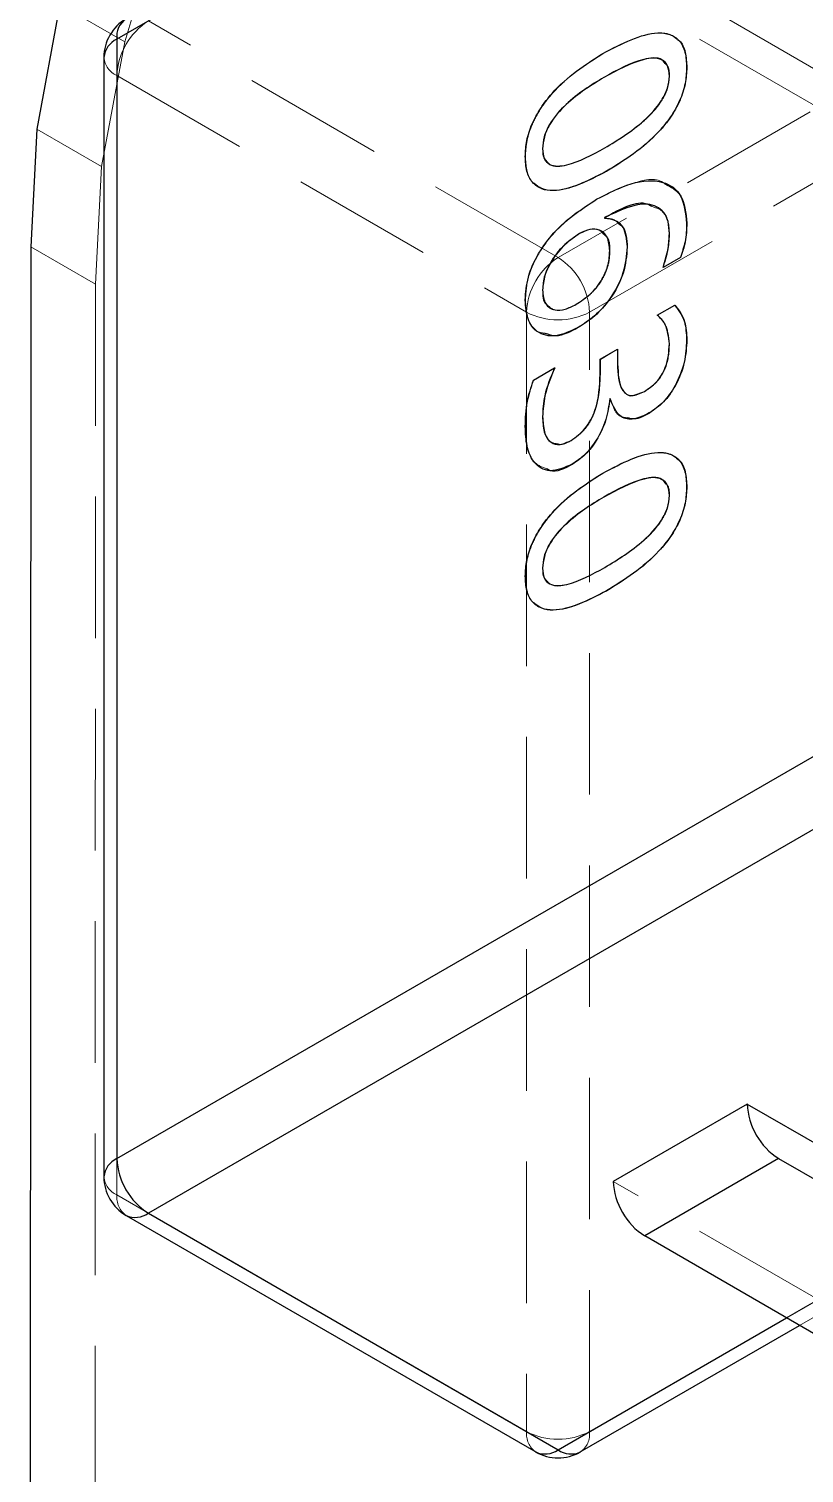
# Model space of a CAD drawing. Header units: millimetres. Extents: x 0 to 841, y 0 to 2287.
# Drawn here: x 570.59 to 577.55, y 225.55 to 238.51 of the extents above; entities that cross this region are included whole.
import ezdxf

# ---------------------------------------------------------------- set-up
doc = ezdxf.new("R2010")
doc.units = ezdxf.units.MM
doc.linetypes.add('HIDDEN', pattern=[1.905, 1.27, -0.635])

msp = doc.modelspace()

# ---------------------------------------------------------------- linework, layer by layer
at = {"color": 7, "linetype": 'Continuous', "lineweight": 25}
for p, q in [((580.148, 243.478), (571.38, 238.417)), ((570.868, 238.729), (570.66, 237.61)), ((571.38, 238.417), (571.38, 228.373)), ((571.263, 238.253), (571.263, 228.21)), ((576.493, 238.164), (576.495, 238.163)), ((575.75, 238.073), (575.751, 238.073)), ((570.66, 237.61), (570.608, 236.554)), ((575.2, 237.435), (575.201, 237.434)), ((575.775, 237.231), (575.776, 237.231)), ((575.757, 236.816), (575.757, 236.81)), ((575.757, 236.816), (575.758, 236.815)), ((575.758, 236.815), (575.758, 236.81)), ((576.493, 236.766), (576.495, 236.765)), ((575.532, 236.673), (575.533, 236.672)), ((570.608, 236.554), (570.59, 203.062)), ((575.959, 236.553), (575.96, 236.552)), ((576.437, 236.459), (576.282, 236.369)), ((576.282, 236.369), (576.283, 236.368)), ((576.439, 236.458), (576.283, 236.368)), ((576.437, 236.459), (576.439, 236.458)), ((575.2, 236.167), (575.201, 236.166)), ((576.23, 235.941), (576.386, 236.031)), ((576.386, 236.031), (576.387, 236.03)), ((575.52, 235.83), (575.521, 235.829)), ((576.493, 235.718), (576.495, 235.718)), ((575.717, 235.545), (575.872, 235.635)), ((575.872, 235.635), (575.872, 235.506)), ((575.872, 235.635), (575.874, 235.634)), ((575.874, 235.634), (575.874, 235.505)), ((575.118, 235.358), (575.308, 235.468)), ((575.308, 235.468), (575.309, 235.467)), ((575.717, 235.41), (575.717, 235.545)), ((575.872, 235.506), (575.874, 235.505)), ((575.806, 235.193), (575.803, 235.191)), ((575.803, 235.191), (575.804, 235.19)), ((575.808, 235.193), (575.804, 235.19)), ((576.158, 235.063), (576.16, 235.062)), ((575.2, 235.031), (575.201, 235.03)), ((575.467, 234.604), (575.469, 234.603)), ((575.75, 234.309), (575.751, 234.309)), ((576.493, 234.4), (576.495, 234.399)), ((575.2, 233.671), (575.201, 233.67)), ((571.38, 228.373), (580.148, 233.435)), ((575.775, 233.467), (575.776, 233.467)), ((580.431, 232.945), (571.663, 227.883)), ((577.037, 228.863), (575.834, 228.169)), ((577.037, 228.863), (577.744, 228.455)), ((577.319, 228.373), (576.117, 227.679)), ((577.319, 228.373), (577.744, 228.128)), ((571.463, 227.864), (575.139, 225.741)), ((571.663, 227.883), (575.339, 225.761)), ((577.709, 226.76), (576.117, 227.679)), ((575.339, 225.761), (577.39, 226.944)), ((575.539, 225.741), (577.507, 226.877))]:
    msp.add_line(p, q, dxfattribs=at)
at = {"color": 7, "linetype": 'HIDDEN', "lineweight": 18}
for p, q in [((571.79, 239.54), (571.45, 238.393)), ((577.709, 238.11), (576.117, 239.029)), ((577.709, 237.783), (575.834, 238.866)), ((571.45, 238.393), (570.868, 238.729)), ((575.339, 236.457), (571.663, 238.58)), ((571.45, 238.393), (571.242, 237.274)), ((575.741, 238.288), (575.743, 238.287)), ((571.38, 228.047), (571.38, 238.09)), ((571.38, 238.09), (575.057, 235.967)), ((576.338, 238.086), (576.339, 238.085)), ((577.602, 237.764), (575.339, 236.457)), ((571.242, 237.274), (570.66, 237.61)), ((575.759, 237.441), (575.761, 237.441)), ((571.242, 237.274), (571.189, 236.218)), ((575.045, 237.364), (575.046, 237.364)), ((575.622, 235.967), (577.885, 237.274)), ((575.685, 236.98), (575.687, 236.98)), ((575.757, 236.81), (575.758, 236.81)), ((576.338, 236.672), (576.339, 236.672)), ((571.189, 236.218), (570.608, 236.554)), ((575.803, 236.518), (575.805, 236.517)), ((571.189, 236.218), (571.172, 202.726)), ((575.045, 236.076), (575.046, 236.075)), ((575.057, 235.967), (575.057, 225.924)), ((575.501, 236.038), (575.502, 236.037)), ((575.622, 225.924), (575.622, 235.967)), ((576.232, 235.94), (576.387, 236.03)), ((576.23, 235.941), (576.232, 235.94)), ((575.719, 235.544), (575.874, 235.634)), ((576.338, 235.683), (576.339, 235.682)), ((575.119, 235.358), (575.309, 235.467)), ((575.717, 235.545), (575.719, 235.544)), ((575.719, 235.409), (575.719, 235.544)), ((575.118, 235.358), (575.119, 235.358)), ((575.717, 235.41), (575.719, 235.409)), ((575.806, 235.193), (575.808, 235.193)), ((576.009, 235.221), (576.116, 235.256)), ((576.114, 235.257), (576.116, 235.256)), ((575.045, 234.941), (575.046, 234.941)), ((575.456, 234.817), (575.458, 234.816)), ((575.741, 234.524), (575.743, 234.523)), ((576.338, 234.322), (576.339, 234.321)), ((575.759, 233.677), (575.761, 233.677)), ((575.045, 233.6), (575.046, 233.599)), ((577.709, 227.087), (575.834, 228.169)), ((575.057, 225.924), (571.38, 228.047)), ((577.885, 227.23), (575.622, 225.924)), ((577.39, 226.944), (577.602, 227.067)), ((577.507, 226.877), (577.802, 227.047))]:
    msp.add_line(p, q, dxfattribs=at)
at = {"color": 7, "linetype": 'Continuous', "lineweight": 25}
for centre, radius, start, end in [((571.663, 238.253), 0.4, 119.9973, 180), ((571.57, 238.441), 0.192, 124.0564, 187.2558), ((571.463, 238.233), 0.201, 114.3747, 174.3052), ((577.651, 228.891), 0.615, 182.6055, 237.3945), ((571.463, 228.19), 0.201, 114.3747, 174.3052), ((571.994, 228.401), 0.615, 182.6055, 237.3945), ((571.663, 228.21), 0.4, 180, 240.0027), ((576.449, 228.197), 0.615, 182.6055, 237.3945), ((571.545, 228.047), 0.201, 245.6929, 305.6176), ((575.222, 225.924), 0.201, 245.6929, 305.6176), ((575.339, 226.087), 0.4, 240.0027, 299.9973), ((575.457, 225.924), 0.201, 234.3824, 294.3071)]:
    msp.add_arc(centre, radius, start, end, dxfattribs=at)
at = {"color": 7, "linetype": 'HIDDEN', "lineweight": 18}
for centre, radius, start, end in [((571.994, 238.062), 0.615, 122.6055, 177.3945), ((571.463, 238.273), 0.201, 185.6948, 245.6253), ((575.671, 235.94), 0.615, 122.6055, 177.3945), ((575.008, 235.94), 0.615, 2.6055, 57.3945), ((575.339, 236.513), 0.615, 242.6097, 297.3903), ((571.463, 228.23), 0.201, 185.6948, 245.6253), ((571.576, 228.025), 0.197, 173.7012, 234.9867), ((575.253, 225.902), 0.197, 173.7012, 234.9867), ((575.339, 226.47), 0.615, 242.6097, 297.3903), ((575.426, 225.902), 0.197, 305.0133, 6.2988)]:
    msp.add_arc(centre, radius, start, end, dxfattribs=at)
at = {"color": 7, "linetype": 'Continuous', "lineweight": 25}
for points, knots in [([(575.741, 238.288), (575.912, 238.377), (576.127, 238.49), (576.345, 238.466), (576.432, 238.41), (576.486, 238.305), (576.491, 238.211), (576.493, 238.164)], [0, 0, 0, 0, 0.498832, 0.62425, 0.74948, 0.874644, 1, 1, 1, 1]), ([(576.415, 238.409), (576.42, 238.407), (576.453, 238.386), (576.485, 238.302), (576.492, 238.209), (576.495, 238.163)], [0, 0, 0, 0, 0.069815, 0.534551, 1, 1, 1, 1]), ([(575.045, 237.364), (575.047, 237.411), (575.052, 237.504), (575.102, 237.658), (575.183, 237.803), (575.384, 238.061), (575.583, 238.187), (575.741, 238.288)], [0, 0, 0, 0, 0.125348, 0.250544, 0.375839, 0.501288, 1, 1, 1, 1]), ([(576.338, 238.086), (576.335, 238.119), (576.329, 238.186), (576.253, 238.256), (576.052, 238.239), (575.871, 238.14), (575.75, 238.073)], [0, 0, 0, 0, 0.124919, 0.249719, 0.49894, 1, 1, 1, 1]), ([(576.311, 238.188), (576.299, 238.204), (576.254, 238.261), (576.05, 238.233), (575.871, 238.137), (575.751, 238.073)], [0, 0, 0, 0, 0.115739, 0.409465, 1, 1, 1, 1]), ([(576.493, 238.164), (576.491, 238.116), (576.486, 238.021), (576.436, 237.864), (576.351, 237.715), (576.14, 237.458), (575.937, 237.332), (575.775, 237.231)], [0, 0, 0, 0, 0.125298, 0.250402, 0.375539, 0.5009, 1, 1, 1, 1]), ([(575.75, 238.073), (575.635, 238.004), (575.464, 237.899), (575.275, 237.69), (575.208, 237.539), (575.202, 237.469), (575.2, 237.435)], [0, 0, 0, 0, 0.500924, 0.750026, 0.874946, 1, 1, 1, 1]), ([(575.751, 238.073), (575.637, 238.003), (575.465, 237.898), (575.277, 237.689), (575.209, 237.538), (575.204, 237.469), (575.201, 237.434)], [0, 0, 0, 0, 0.500924, 0.750026, 0.874946, 1, 1, 1, 1]), ([(575.759, 237.441), (575.877, 237.513), (576.053, 237.62), (576.25, 237.824), (576.328, 237.977), (576.335, 238.05), (576.338, 238.086)], [0, 0, 0, 0, 0.501183, 0.75055, 0.875267, 1, 1, 1, 1]), ([(576.495, 238.163), (576.492, 238.116), (576.487, 238.021), (576.437, 237.863), (576.352, 237.714), (576.141, 237.458), (575.938, 237.331), (575.776, 237.231)], [0, 0, 0, 0, 0.125298, 0.250402, 0.375539, 0.5009, 1, 1, 1, 1]), ([(575.2, 237.435), (575.203, 237.403), (575.208, 237.339), (575.28, 237.27), (575.471, 237.284), (575.644, 237.378), (575.759, 237.441)], [0, 0, 0, 0, 0.12494, 0.249776, 0.498918, 1, 1, 1, 1]), ([(575.201, 237.434), (575.202, 237.4), (575.203, 237.358), (575.224, 237.338), (575.228, 237.334)], [0, 0, 0, 0, 0.821624, 1, 1, 1, 1]), ([(575.775, 237.231), (575.608, 237.145), (575.398, 237.037), (575.189, 237.069), (575.105, 237.125), (575.053, 237.227), (575.047, 237.319), (575.045, 237.364)], [0, 0, 0, 0, 0.498571, 0.624047, 0.74937, 0.874591, 1, 1, 1, 1]), ([(575.776, 237.231), (575.61, 237.146), (575.402, 237.04), (575.194, 237.065), (575.146, 237.104), (575.124, 237.123)], [0, 0, 0, 0, 0.683409, 0.855404, 1, 1, 1, 1]), ([(575.685, 236.98), (575.79, 237.035), (575.999, 237.143), (576.271, 237.162), (576.463, 237.036), (576.483, 236.856), (576.493, 236.766)], [0, 0, 0, 0, 0.2810805, 0.5610043, 0.7805799, 1, 1, 1, 1]), ([(576.298, 237.118), (576.353, 237.09), (576.469, 237.032), (576.486, 236.857), (576.495, 236.765)], [0, 0, 0, 0, 0.471332, 1, 1, 1, 1]), ([(575.045, 236.076), (575.049, 236.143), (575.059, 236.278), (575.158, 236.498), (575.363, 236.771), (575.552, 236.894), (575.685, 236.98)], [0, 0, 0, 0, 0.186896, 0.373408, 0.560454, 1, 1, 1, 1]), ([(576.338, 236.672), (576.336, 236.71), (576.332, 236.784), (576.277, 236.895), (576.096, 236.978), (575.893, 236.88), (575.757, 236.816)], [0, 0, 0, 0, 0.125783, 0.251438, 0.501292, 1, 1, 1, 1]), ([(576.185, 236.914), (576.171, 236.922), (576.064, 236.984), (575.901, 236.894), (575.758, 236.815)], [0, 0, 0, 0, 0.125163, 1, 1, 1, 1]), ([(575.757, 236.81), (575.79, 236.807), (575.855, 236.8), (575.942, 236.725), (575.952, 236.618), (575.959, 236.553)], [0, 0, 0, 0, 0.2809519, 0.5613591, 1, 1, 1, 1]), ([(575.881, 236.764), (575.896, 236.754), (575.95, 236.714), (575.956, 236.62), (575.96, 236.552)], [0, 0, 0, 0, 0.270811, 1, 1, 1, 1]), ([(576.493, 236.766), (576.492, 236.711), (576.49, 236.613), (576.453, 236.506), (576.437, 236.459)], [0, 0, 0, 0, 0.560567, 1, 1, 1, 1]), ([(576.495, 236.765), (576.493, 236.71), (576.491, 236.613), (576.455, 236.505), (576.439, 236.458)], [0, 0, 0, 0, 0.560567, 1, 1, 1, 1]), ([(575.532, 236.673), (575.487, 236.643), (575.398, 236.583), (575.286, 236.447), (575.211, 236.296), (575.203, 236.21), (575.2, 236.167)], [0, 0, 0, 0, 0.280528, 0.560593, 0.780169, 1, 1, 1, 1]), ([(575.533, 236.672), (575.489, 236.642), (575.399, 236.582), (575.288, 236.446), (575.212, 236.295), (575.205, 236.209), (575.201, 236.166)], [0, 0, 0, 0, 0.280528, 0.560593, 0.780169, 1, 1, 1, 1]), ([(575.803, 236.518), (575.799, 236.562), (575.791, 236.65), (575.717, 236.71), (575.627, 236.718), (575.564, 236.688), (575.532, 236.673)], [0, 0, 0, 0, 0.2798191, 0.5591345, 0.7795314, 1, 1, 1, 1]), ([(575.764, 236.653), (575.747, 236.673), (575.713, 236.713), (575.627, 236.716), (575.565, 236.687), (575.533, 236.672)], [0, 0, 0, 0, 0.327816, 0.663853, 1, 1, 1, 1]), ([(576.282, 236.369), (576.3, 236.428), (576.332, 236.533), (576.336, 236.63), (576.338, 236.672)], [0, 0, 0, 0, 0.559808, 1, 1, 1, 1]), ([(575.501, 236.038), (575.544, 236.065), (575.629, 236.12), (575.737, 236.252), (575.796, 236.397), (575.801, 236.478), (575.803, 236.518)], [0, 0, 0, 0, 0.280853, 0.559913, 0.779471, 1, 1, 1, 1]), ([(575.959, 236.553), (575.953, 236.476), (575.94, 236.322), (575.818, 236.091), (575.669, 235.926), (575.57, 235.862), (575.52, 235.83)], [0, 0, 0, 0, 0.279784, 0.558715, 0.779079, 1, 1, 1, 1]), ([(575.96, 236.552), (575.954, 236.475), (575.942, 236.321), (575.819, 236.09), (575.67, 235.925), (575.571, 235.861), (575.521, 235.829)], [0, 0, 0, 0, 0.279784, 0.558715, 0.779079, 1, 1, 1, 1]), ([(575.2, 236.167), (575.205, 236.121), (575.215, 236.03), (575.302, 235.98), (575.402, 235.987), (575.468, 236.021), (575.501, 236.038)], [0, 0, 0, 0, 0.279189, 0.558436, 0.779041, 1, 1, 1, 1]), ([(575.201, 236.166), (575.202, 236.115), (575.203, 236.06), (575.234, 236.04), (575.236, 236.039)], [0, 0, 0, 0, 0.934658, 1, 1, 1, 1]), ([(575.52, 235.83), (575.451, 235.797), (575.313, 235.732), (575.153, 235.774), (575.058, 235.896), (575.049, 236.016), (575.045, 236.076)], [0, 0, 0, 0, 0.280096, 0.559492, 0.779553, 1, 1, 1, 1]), ([(576.386, 236.031), (576.421, 235.986), (576.483, 235.907), (576.49, 235.776), (576.493, 235.718)], [0, 0, 0, 0, 0.559237, 1, 1, 1, 1]), ([(576.387, 236.03), (576.422, 235.986), (576.485, 235.907), (576.492, 235.775), (576.495, 235.718)], [0, 0, 0, 0, 0.559237, 1, 1, 1, 1]), ([(576.338, 235.683), (576.331, 235.745), (576.319, 235.855), (576.257, 235.915), (576.23, 235.941)], [0, 0, 0, 0, 0.558843, 1, 1, 1, 1]), ([(575.521, 235.829), (575.451, 235.792), (575.339, 235.734), (575.255, 235.766), (575.224, 235.777)], [0, 0, 0, 0, 0.634719, 1, 1, 1, 1]), ([(576.493, 235.718), (576.49, 235.653), (576.483, 235.522), (576.405, 235.32), (576.288, 235.152), (576.202, 235.093), (576.158, 235.063)], [0, 0, 0, 0, 0.280735, 0.56026, 0.780029, 1, 1, 1, 1]), ([(576.495, 235.718), (576.491, 235.652), (576.484, 235.521), (576.406, 235.319), (576.289, 235.151), (576.203, 235.092), (576.16, 235.062)], [0, 0, 0, 0, 0.280735, 0.56026, 0.780029, 1, 1, 1, 1]), ([(576.114, 235.257), (576.151, 235.281), (576.225, 235.329), (576.329, 235.499), (576.334, 235.613), (576.338, 235.683)], [0, 0, 0, 0, 0.281378, 0.559971, 1, 1, 1, 1]), ([(575.308, 235.468), (575.273, 235.383), (575.211, 235.232), (575.203, 235.093), (575.2, 235.031)], [0, 0, 0, 0, 0.559441, 1, 1, 1, 1]), ([(575.309, 235.467), (575.274, 235.383), (575.212, 235.231), (575.205, 235.092), (575.201, 235.03)], [0, 0, 0, 0, 0.559441, 1, 1, 1, 1]), ([(575.872, 235.506), (575.877, 235.415), (575.882, 235.302), (575.951, 235.229), (576.015, 235.21), (576.075, 235.238), (576.114, 235.257)], [0, 0, 0, 0, 0.498975, 0.624675, 0.750271, 1, 1, 1, 1]), ([(575.874, 235.505), (575.878, 235.413), (575.882, 235.298), (575.953, 235.231), (575.985, 235.213), (576.006, 235.22), (576.009, 235.221)], [0, 0, 0, 0, 0.651587, 0.815732, 0.979742, 1, 1, 1, 1]), ([(575.045, 234.941), (575.047, 235.016), (575.05, 235.149), (575.097, 235.294), (575.118, 235.358)], [0, 0, 0, 0, 0.56039, 1, 1, 1, 1]), ([(575.456, 234.817), (575.501, 234.848), (575.568, 234.895), (575.636, 235.002), (575.708, 235.171), (575.713, 235.304), (575.717, 235.41)], [0, 0, 0, 0, 0.249142, 0.374687, 0.500375, 1, 1, 1, 1]), ([(575.803, 235.191), (575.795, 235.13), (575.778, 235.007), (575.695, 234.827), (575.584, 234.683), (575.506, 234.631), (575.467, 234.604)], [0, 0, 0, 0, 0.280477, 0.56001, 0.779887, 1, 1, 1, 1]), ([(575.804, 235.19), (575.796, 235.129), (575.779, 235.006), (575.696, 234.826), (575.586, 234.682), (575.508, 234.63), (575.469, 234.603)], [0, 0, 0, 0, 0.280477, 0.56001, 0.779887, 1, 1, 1, 1]), ([(576.158, 235.063), (576.112, 235.04), (576.019, 234.995), (575.874, 235.021), (575.832, 235.128), (575.806, 235.193)], [0, 0, 0, 0, 0.280933, 0.560806, 1, 1, 1, 1]), ([(576.16, 235.062), (576.112, 235.036), (576.04, 234.997), (575.983, 235.014), (575.964, 235.019)], [0, 0, 0, 0, 0.661923, 1, 1, 1, 1]), ([(575.467, 234.604), (575.398, 234.574), (575.259, 234.514), (575.119, 234.604), (575.053, 234.758), (575.047, 234.88), (575.045, 234.941)], [0, 0, 0, 0, 0.279076, 0.558159, 0.77883, 1, 1, 1, 1]), ([(575.2, 235.031), (575.202, 234.983), (575.207, 234.888), (575.264, 234.795), (575.355, 234.769), (575.423, 234.801), (575.456, 234.817)], [0, 0, 0, 0, 0.280771, 0.560182, 0.779884, 1, 1, 1, 1]), ([(575.201, 235.03), (575.204, 234.983), (575.209, 234.889), (575.259, 234.796), (575.316, 234.788), (575.337, 234.786)], [0, 0, 0, 0, 0.390984, 0.780076, 1, 1, 1, 1]), ([(575.741, 234.524), (575.912, 234.613), (576.127, 234.726), (576.345, 234.702), (576.432, 234.646), (576.486, 234.541), (576.491, 234.447), (576.493, 234.4)], [0, 0, 0, 0, 0.498832, 0.62425, 0.74948, 0.874644, 1, 1, 1, 1]), ([(575.469, 234.603), (575.395, 234.564), (575.306, 234.517), (575.249, 234.555), (575.239, 234.561)], [0, 0, 0, 0, 0.828365, 1, 1, 1, 1]), ([(576.415, 234.645), (576.42, 234.643), (576.453, 234.622), (576.485, 234.538), (576.492, 234.445), (576.495, 234.399)], [0, 0, 0, 0, 0.069815, 0.534551, 1, 1, 1, 1]), ([(575.045, 233.6), (575.047, 233.647), (575.052, 233.74), (575.102, 233.894), (575.183, 234.039), (575.384, 234.297), (575.583, 234.423), (575.741, 234.524)], [0, 0, 0, 0, 0.125348, 0.250544, 0.375839, 0.501288, 1, 1, 1, 1]), ([(576.338, 234.322), (576.335, 234.355), (576.329, 234.421), (576.253, 234.492), (576.052, 234.475), (575.871, 234.376), (575.75, 234.309)], [0, 0, 0, 0, 0.124919, 0.249719, 0.49894, 1, 1, 1, 1]), ([(576.311, 234.424), (576.299, 234.44), (576.254, 234.497), (576.05, 234.469), (575.871, 234.373), (575.751, 234.309)], [0, 0, 0, 0, 0.115739, 0.409465, 1, 1, 1, 1]), ([(575.75, 234.309), (575.635, 234.24), (575.464, 234.135), (575.275, 233.926), (575.208, 233.775), (575.202, 233.705), (575.2, 233.671)], [0, 0, 0, 0, 0.500924, 0.750026, 0.874946, 1, 1, 1, 1]), ([(575.751, 234.309), (575.637, 234.239), (575.465, 234.134), (575.277, 233.925), (575.209, 233.774), (575.204, 233.704), (575.201, 233.67)], [0, 0, 0, 0, 0.500924, 0.750026, 0.874946, 1, 1, 1, 1]), ([(575.759, 233.677), (575.877, 233.749), (576.053, 233.856), (576.25, 234.06), (576.328, 234.213), (576.335, 234.285), (576.338, 234.322)], [0, 0, 0, 0, 0.501183, 0.75055, 0.875267, 1, 1, 1, 1]), ([(576.493, 234.4), (576.491, 234.352), (576.486, 234.257), (576.436, 234.1), (576.351, 233.951), (576.14, 233.694), (575.937, 233.568), (575.775, 233.467)], [0, 0, 0, 0, 0.125298, 0.250402, 0.375539, 0.5009, 1, 1, 1, 1]), ([(576.495, 234.399), (576.492, 234.352), (576.487, 234.257), (576.437, 234.099), (576.352, 233.95), (576.141, 233.694), (575.938, 233.567), (575.776, 233.467)], [0, 0, 0, 0, 0.125298, 0.250402, 0.375539, 0.5009, 1, 1, 1, 1]), ([(575.2, 233.671), (575.203, 233.639), (575.208, 233.575), (575.28, 233.506), (575.471, 233.52), (575.644, 233.614), (575.759, 233.677)], [0, 0, 0, 0, 0.12494, 0.249776, 0.498918, 1, 1, 1, 1]), ([(575.201, 233.67), (575.202, 233.635), (575.203, 233.594), (575.224, 233.574), (575.228, 233.57)], [0, 0, 0, 0, 0.821624, 1, 1, 1, 1]), ([(575.775, 233.467), (575.608, 233.381), (575.398, 233.273), (575.189, 233.305), (575.105, 233.361), (575.053, 233.463), (575.047, 233.554), (575.045, 233.6)], [0, 0, 0, 0, 0.498571, 0.624047, 0.74937, 0.874591, 1, 1, 1, 1]), ([(575.776, 233.467), (575.61, 233.382), (575.402, 233.276), (575.194, 233.301), (575.146, 233.34), (575.124, 233.359)], [0, 0, 0, 0, 0.683409, 0.855404, 1, 1, 1, 1])]:
    msp.add_open_spline(points, degree=3, knots=knots, dxfattribs=at)
at = {"color": 7, "linetype": 'HIDDEN', "lineweight": 18}
for points, knots in [([(575.743, 238.287), (575.913, 238.375), (576.126, 238.485), (576.343, 238.469), (576.392, 238.428), (576.415, 238.409)], [0, 0, 0, 0, 0.682699, 0.854345, 1, 1, 1, 1]), ([(575.046, 237.364), (575.049, 237.41), (575.054, 237.503), (575.104, 237.657), (575.185, 237.803), (575.386, 238.06), (575.584, 238.186), (575.743, 238.287)], [0, 0, 0, 0, 0.125348, 0.250544, 0.375839, 0.501288, 1, 1, 1, 1]), ([(576.339, 238.085), (576.339, 238.121), (576.338, 238.164), (576.315, 238.185), (576.311, 238.188)], [0, 0, 0, 0, 0.824459, 1, 1, 1, 1]), ([(575.761, 237.441), (575.878, 237.512), (576.055, 237.619), (576.252, 237.823), (576.33, 237.977), (576.336, 238.049), (576.339, 238.085)], [0, 0, 0, 0, 0.501183, 0.75055, 0.875267, 1, 1, 1, 1]), ([(575.228, 237.334), (575.24, 237.318), (575.282, 237.263), (575.476, 237.287), (575.647, 237.379), (575.761, 237.441)], [0, 0, 0, 0, 0.115235, 0.409057, 1, 1, 1, 1]), ([(575.124, 237.123), (575.12, 237.126), (575.087, 237.146), (575.056, 237.229), (575.049, 237.319), (575.046, 237.364)], [0, 0, 0, 0, 0.073335, 0.536321, 1, 1, 1, 1]), ([(575.687, 236.98), (575.789, 237.031), (575.995, 237.133), (576.22, 237.181), (576.293, 237.123), (576.298, 237.118)], [0, 0, 0, 0, 0.480515, 0.959052, 1, 1, 1, 1]), ([(575.046, 236.075), (575.051, 236.142), (575.06, 236.277), (575.159, 236.497), (575.365, 236.771), (575.554, 236.893), (575.687, 236.98)], [0, 0, 0, 0, 0.186896, 0.373408, 0.560454, 1, 1, 1, 1]), ([(576.339, 236.672), (576.337, 236.709), (576.333, 236.783), (576.288, 236.883), (576.223, 236.902), (576.185, 236.914)], [0, 0, 0, 0, 0.292557, 0.584819, 1, 1, 1, 1]), ([(575.758, 236.81), (575.792, 236.808), (575.841, 236.807), (575.872, 236.774), (575.881, 236.764)], [0, 0, 0, 0, 0.7051054, 1, 1, 1, 1]), ([(575.805, 236.517), (575.804, 236.565), (575.803, 236.624), (575.77, 236.649), (575.764, 236.653)], [0, 0, 0, 0, 0.813122, 1, 1, 1, 1]), ([(576.283, 236.368), (576.301, 236.427), (576.333, 236.533), (576.338, 236.629), (576.339, 236.672)], [0, 0, 0, 0, 0.559808, 1, 1, 1, 1]), ([(575.502, 236.037), (575.545, 236.064), (575.63, 236.119), (575.738, 236.251), (575.798, 236.397), (575.803, 236.477), (575.805, 236.517)], [0, 0, 0, 0, 0.280853, 0.559913, 0.779471, 1, 1, 1, 1]), ([(575.224, 235.777), (575.199, 235.781), (575.129, 235.79), (575.061, 235.898), (575.051, 236.016), (575.046, 236.075)], [0, 0, 0, 0, 0.21156, 0.605435, 1, 1, 1, 1]), ([(575.236, 236.039), (575.26, 236.017), (575.304, 235.976), (575.404, 235.987), (575.469, 236.02), (575.502, 236.037)], [0, 0, 0, 0, 0.3703573, 0.6849267, 1, 1, 1, 1]), ([(576.339, 235.682), (576.333, 235.744), (576.32, 235.855), (576.259, 235.914), (576.232, 235.94)], [0, 0, 0, 0, 0.558843, 1, 1, 1, 1]), ([(576.116, 235.256), (576.153, 235.28), (576.226, 235.328), (576.33, 235.498), (576.336, 235.612), (576.339, 235.682)], [0, 0, 0, 0, 0.281378, 0.559971, 1, 1, 1, 1]), ([(575.046, 234.941), (575.048, 235.015), (575.051, 235.148), (575.099, 235.294), (575.119, 235.358)], [0, 0, 0, 0, 0.56039, 1, 1, 1, 1]), ([(575.458, 234.816), (575.502, 234.847), (575.569, 234.895), (575.638, 235.001), (575.709, 235.17), (575.715, 235.303), (575.719, 235.409)], [0, 0, 0, 0, 0.249142, 0.374687, 0.500375, 1, 1, 1, 1]), ([(575.964, 235.019), (575.944, 235.021), (575.861, 235.028), (575.831, 235.121), (575.808, 235.193)], [0, 0, 0, 0, 0.236955, 1, 1, 1, 1]), ([(575.239, 234.561), (575.197, 234.577), (575.112, 234.608), (575.055, 234.759), (575.049, 234.88), (575.046, 234.941)], [0, 0, 0, 0, 0.333675, 0.666461, 1, 1, 1, 1]), ([(575.337, 234.786), (575.344, 234.783), (575.378, 234.772), (575.423, 234.797), (575.458, 234.816)], [0, 0, 0, 0, 0.219134, 1, 1, 1, 1]), ([(575.743, 234.523), (575.913, 234.611), (576.126, 234.721), (576.343, 234.705), (576.392, 234.664), (576.415, 234.645)], [0, 0, 0, 0, 0.682699, 0.854345, 1, 1, 1, 1]), ([(575.046, 233.599), (575.049, 233.646), (575.054, 233.739), (575.104, 233.893), (575.185, 234.039), (575.386, 234.296), (575.584, 234.422), (575.743, 234.523)], [0, 0, 0, 0, 0.125348, 0.250544, 0.375839, 0.501288, 1, 1, 1, 1]), ([(576.339, 234.321), (576.339, 234.357), (576.338, 234.4), (576.315, 234.421), (576.311, 234.424)], [0, 0, 0, 0, 0.824459, 1, 1, 1, 1]), ([(575.761, 233.677), (575.878, 233.748), (576.055, 233.855), (576.252, 234.059), (576.33, 234.213), (576.336, 234.285), (576.339, 234.321)], [0, 0, 0, 0, 0.501183, 0.75055, 0.875267, 1, 1, 1, 1]), ([(575.228, 233.57), (575.24, 233.554), (575.282, 233.499), (575.476, 233.523), (575.647, 233.615), (575.761, 233.677)], [0, 0, 0, 0, 0.115235, 0.409057, 1, 1, 1, 1]), ([(575.124, 233.359), (575.12, 233.361), (575.087, 233.382), (575.056, 233.464), (575.049, 233.554), (575.046, 233.599)], [0, 0, 0, 0, 0.0733349, 0.5363212, 1, 1, 1, 1])]:
    msp.add_open_spline(points, degree=3, knots=knots, dxfattribs=at)

doc.saveas('drawing.dxf')
